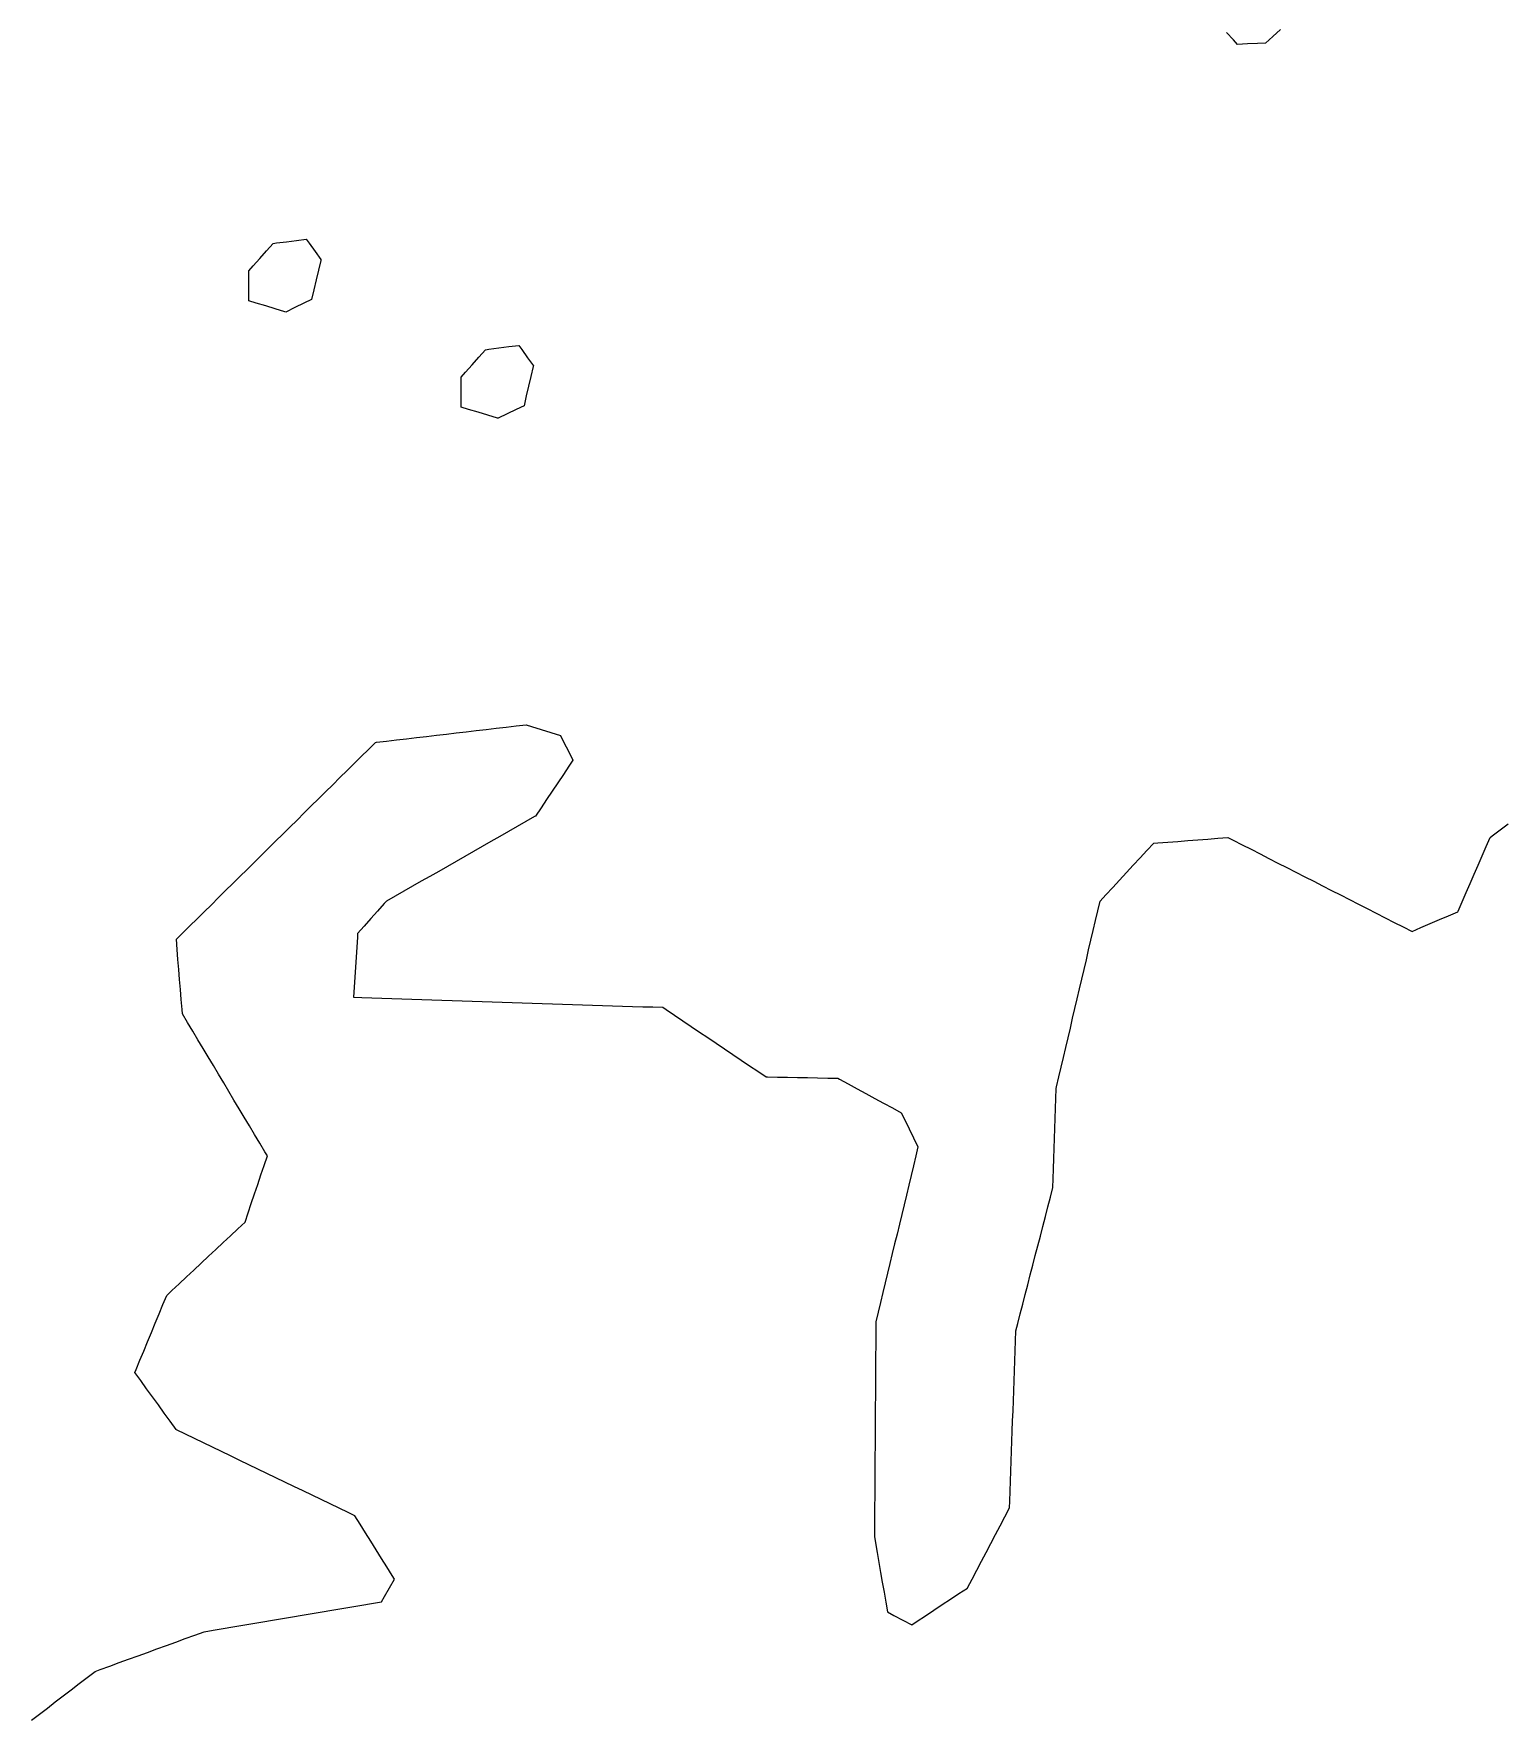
# Model space of a CAD drawing. Header units: millimetres. Extents: x 165 to 2352, y 1753 to 3323.
# Drawn here: x 1281 to 1427.2, y 1908 to 2076 of the extents above; entities that cross this region are included whole.
import ezdxf

# ---------------------------------------------------------------- set-up
doc = ezdxf.new("R2010")
doc.units = ezdxf.units.MM
for name, color, linetype in [('ALL_HOLES', 1, 'Continuous'), ('ALL_ISLANDS', 7, 'Continuous'), ('OUTLINE_ISLAND_01', 7, 'Continuous'), ('OUTLINE_ISLAND_01_HOLE_07', 1, 'Continuous'), ('OUTLINE_ISLAND_01_HOLE_10', 1, 'Continuous')]:
    doc.layers.add(name, color=color, linetype=linetype)

msp = doc.modelspace()

# ---------------------------------------------------------------- linework, layer by layer
at = {"layer": 'ALL_HOLES'}
for points in [[(1302.4272, 2049.3828), (1302.4272, 2050.3828), (1302.4272, 2051.3828), (1302.4272, 2052.3828), (1302.8526, 2052.8618), (1303.5167, 2053.6094), (1304.1808, 2054.3571), (1304.8449, 2055.1047), (1305.1829, 2055.1486), (1306.1746, 2055.2773), (1307.1663, 2055.406), (1308.158, 2055.5347), (1308.4556, 2055.1182), (1309.0371, 2054.3046), (1309.6185, 2053.491), (1309.6001, 2053.4136), (1309.3688, 2052.4407), (1309.1376, 2051.4678), (1308.9063, 2050.4949), (1308.6751, 2049.522), (1307.9046, 2049.147), (1307.0054, 2048.7094), (1306.1062, 2048.2718), (1306.0258, 2048.2961), (1305.0685, 2048.5852), (1304.1112, 2048.8742), (1303.1539, 2049.1633)], [(1323.5912, 2038.8007), (1323.5912, 2039.8007), (1323.5912, 2040.8007), (1323.5912, 2041.8007), (1324.0166, 2042.2796), (1324.6807, 2043.0273), (1325.3447, 2043.7749), (1326.0088, 2044.5226), (1326.3467, 2044.5665), (1327.3383, 2044.6952), (1328.33, 2044.8239), (1329.3217, 2044.9527), (1329.6192, 2044.5365), (1330.2007, 2043.7229), (1330.7821, 2042.9094), (1330.7639, 2042.8326), (1330.5328, 2041.8597), (1330.3016, 2040.8868), (1330.0705, 2039.9138), (1329.8394, 2038.9409), (1329.0699, 2038.5662), (1328.1708, 2038.1285), (1327.2717, 2037.6907), (1327.1929, 2037.7145), (1326.2355, 2038.0032), (1325.2781, 2038.2919), (1324.3207, 2038.5807)]]:
    msp.add_lwpolyline(points, close=True, dxfattribs=at)
at = {"layer": 'ALL_ISLANDS'}
for points in [[(1405.1747, 2076.406), (1404.4369, 2075.7309), (1403.6992, 2075.0558), (1402.9102, 2075.0206), (1401.9112, 2074.976), (1400.9121, 2074.9314), (1400.4989, 2075.3775), (1399.8193, 2076.1111)], [(1280.7765, 1908.014), (1281.5696, 1908.6231), (1282.3627, 1909.2321), (1283.1558, 1909.8412), (1283.949, 1910.4503), (1284.7421, 1911.0593), (1285.5352, 1911.6684), (1286.3283, 1912.2775), (1287.1214, 1912.8865), (1287.6388, 1913.0743), (1288.5788, 1913.4154), (1289.5189, 1913.7565), (1290.4589, 1914.0976), (1291.3989, 1914.4386), (1292.3389, 1914.7797), (1293.279, 1915.1208), (1294.219, 1915.4619), (1295.159, 1915.803), (1296.0991, 1916.1441), (1297.0391, 1916.4852), (1297.9791, 1916.8263), (1298.8803, 1916.9787), (1299.8663, 1917.1454), (1300.8523, 1917.3121), (1301.8383, 1917.4788), (1302.8243, 1917.6456), (1303.8103, 1917.8123), (1304.7963, 1917.979), (1305.7823, 1918.1457), (1306.7683, 1918.3125), (1307.7543, 1918.4792), (1308.7403, 1918.6459), (1309.7263, 1918.8127), (1310.7123, 1918.9794), (1311.6983, 1919.1461), (1312.6844, 1919.3128), (1313.6704, 1919.4796), (1314.6564, 1919.6463), (1315.6424, 1919.813), (1315.9411, 1920.3383), (1316.4355, 1921.2075), (1316.9299, 1922.0768), (1316.6983, 1922.4469), (1316.168, 1923.2947), (1315.6377, 1924.1425), (1315.1074, 1924.9903), (1314.5771, 1925.8381), (1314.0468, 1926.6859), (1313.5165, 1927.5337), (1312.9862, 1928.3815), (1312.3317, 1928.6967), (1311.4307, 1929.1305), (1310.5297, 1929.5644), (1309.6287, 1929.9982), (1308.7277, 1930.432), (1307.8267, 1930.8658), (1306.9257, 1931.2997), (1306.0247, 1931.7335), (1305.1237, 1932.1673), (1304.2227, 1932.6011), (1303.3217, 1933.035), (1302.4207, 1933.4688), (1301.5197, 1933.9026), (1300.6187, 1934.3364), (1299.7177, 1934.7702), (1298.8167, 1935.2041), (1297.9157, 1935.6379), (1297.0147, 1936.0717), (1296.1137, 1936.5055), (1295.2127, 1936.9394), (1295.1783, 1936.987), (1294.5926, 1937.7975), (1294.0069, 1938.608), (1293.4212, 1939.4185), (1292.8355, 1940.2291), (1292.2498, 1941.0396), (1291.6641, 1941.8501), (1291.0784, 1942.6606), (1291.1936, 1942.9395), (1291.5753, 1943.8638), (1291.9571, 1944.788), (1292.3388, 1945.7123), (1292.7205, 1946.6366), (1293.1023, 1947.5609), (1293.484, 1948.4851), (1293.8658, 1949.4094), (1294.2475, 1950.3337), (1294.7537, 1950.8073), (1295.484, 1951.4904), (1296.2142, 1952.1736), (1296.9444, 1952.8568), (1297.6747, 1953.54), (1298.4049, 1954.2232), (1299.1352, 1954.9064), (1299.8654, 1955.5896), (1300.5956, 1956.2728), (1301.3259, 1956.956), (1302.0561, 1957.6391), (1302.3599, 1958.5413), (1302.6791, 1959.489), (1302.9982, 1960.4367), (1303.3173, 1961.3845), (1303.6365, 1962.3322), (1303.9556, 1963.2799), (1304.2747, 1964.2276), (1304.0317, 1964.634), (1303.5186, 1965.4923), (1303.0054, 1966.3506), (1302.4922, 1967.2088), (1301.9791, 1968.0671), (1301.4659, 1968.9254), (1300.9527, 1969.7837), (1300.4396, 1970.642), (1299.9264, 1971.5003), (1299.4132, 1972.3586), (1298.9001, 1973.2169), (1298.3869, 1974.0751), (1297.8737, 1974.9334), (1297.3606, 1975.7917), (1296.8474, 1976.65), (1296.3342, 1977.5083), (1295.8211, 1978.3666), (1295.7841, 1978.8183), (1295.7024, 1979.8149), (1295.6207, 1980.8116), (1295.539, 1981.8083), (1295.4573, 1982.8049), (1295.3757, 1983.8016), (1295.294, 1984.7982), (1295.2123, 1985.7949), (1295.8551, 1986.4304), (1296.5662, 1987.1335), (1297.2774, 1987.8365), (1297.9885, 1988.5396), (1298.6996, 1989.2426), (1299.4108, 1989.9457), (1300.1219, 1990.6488), (1300.833, 1991.3518), (1301.5441, 1992.0549), (1302.2553, 1992.7579), (1302.9664, 1993.461), (1303.6775, 1994.1641), (1304.3887, 1994.8671), (1305.0998, 1995.5702), (1305.8109, 1996.2733), (1306.522, 1996.9763), (1307.2332, 1997.6794), (1307.9443, 1998.3824), (1308.6554, 1999.0855), (1309.3666, 1999.7886), (1310.0777, 2000.4916), (1310.7888, 2001.1947), (1311.4999, 2001.8977), (1312.2111, 2002.6008), (1312.9222, 2003.3039), (1313.6333, 2004.0069), (1314.3445, 2004.71), (1315.0556, 2005.4131), (1315.1534, 2005.4245), (1316.1466, 2005.5411), (1317.1397, 2005.6576), (1318.1329, 2005.7741), (1319.1261, 2005.8907), (1320.1193, 2006.0072), (1321.1125, 2006.1237), (1322.1057, 2006.2403), (1323.0989, 2006.3568), (1324.092, 2006.4733), (1325.0852, 2006.5899), (1326.0784, 2006.7064), (1327.0716, 2006.8229), (1328.0648, 2006.9395), (1329.058, 2007.056), (1330.0512, 2007.1725), (1330.5958, 2007.0031), (1331.5506, 2006.706), (1332.5055, 2006.409), (1333.4603, 2006.1119), (1333.8114, 2005.4141), (1334.2608, 2004.5208), (1334.7103, 2003.6274), (1334.3206, 2003.046), (1333.7639, 2002.2153), (1333.2071, 2001.3846), (1332.6504, 2000.5539), (1332.0936, 1999.7233), (1331.5369, 1998.8926), (1330.9802, 1998.0619), (1330.8952, 1998.0134), (1330.0265, 1997.518), (1329.1578, 1997.0226), (1328.2892, 1996.5272), (1327.4205, 1996.0318), (1326.5518, 1995.5364), (1325.6832, 1995.041), (1324.8145, 1994.5456), (1323.9458, 1994.0502), (1323.0772, 1993.5548), (1322.2085, 1993.0595), (1321.3398, 1992.5641), (1320.4712, 1992.0687), (1319.6025, 1991.5733), (1318.7338, 1991.0779), (1317.8651, 1990.5825), (1316.9965, 1990.0871), (1316.1278, 1989.5917), (1315.9218, 1989.3596), (1315.2577, 1988.6119), (1314.5937, 1987.8642), (1313.9297, 1987.1165), (1313.2657, 1986.3687), (1313.2423, 1986.0089), (1313.1774, 1985.011), (1313.1125, 1984.0131), (1313.0475, 1983.0152), (1312.9826, 1982.0173), (1312.9177, 1981.0194), (1312.8528, 1980.0215), (1313.6742, 1979.9949), (1314.6736, 1979.9625), (1315.6731, 1979.9301), (1316.6726, 1979.8977), (1317.6721, 1979.8653), (1318.6715, 1979.8329), (1319.671, 1979.8006), (1320.6705, 1979.7682), (1321.67, 1979.7358), (1322.6694, 1979.7034), (1323.6689, 1979.671), (1324.6684, 1979.6386), (1325.6679, 1979.6062), (1326.6673, 1979.5738), (1327.6668, 1979.5414), (1328.6663, 1979.509), (1329.6658, 1979.4766), (1330.6652, 1979.4442), (1331.6647, 1979.4118), (1332.6642, 1979.3794), (1333.6637, 1979.347), (1334.6631, 1979.3147), (1335.6626, 1979.2823), (1336.6621, 1979.2499), (1337.6616, 1979.2175), (1338.661, 1979.1851), (1339.6605, 1979.1527), (1340.66, 1979.1203), (1341.6595, 1979.0879), (1342.6589, 1979.0555), (1343.6584, 1979.0231), (1343.9959, 1978.7959), (1344.8255, 1978.2375), (1345.655, 1977.679), (1346.4846, 1977.1206), (1347.3141, 1976.5621), (1348.1436, 1976.0037), (1348.9732, 1975.4453), (1349.8027, 1974.8868), (1350.6323, 1974.3284), (1351.4618, 1973.7699), (1352.2914, 1973.2115), (1353.1209, 1972.653), (1353.9504, 1972.0946), (1354.0886, 1972.0921), (1355.0884, 1972.0738), (1356.0883, 1972.0555), (1357.0881, 1972.0372), (1358.0879, 1972.0189), (1359.0877, 1972.0006), (1360.0876, 1971.9823), (1361.0874, 1971.964), (1361.2625, 1971.8687), (1362.1409, 1971.3909), (1363.0194, 1970.913), (1363.8978, 1970.4352), (1364.7763, 1969.9573), (1365.6547, 1969.4795), (1366.5332, 1969.0017), (1367.4116, 1968.5238), (1367.7583, 1967.8175), (1368.1989, 1966.9198), (1368.6396, 1966.0221), (1369.0802, 1965.1244), (1368.8625, 1964.2192), (1368.6287, 1963.2469), (1368.3949, 1962.2746), (1368.1611, 1961.3023), (1367.9273, 1960.33), (1367.6935, 1959.3577), (1367.4597, 1958.3855), (1367.2259, 1957.4132), (1366.9921, 1956.4409), (1366.7583, 1955.4686), (1366.5245, 1954.4963), (1366.2907, 1953.524), (1366.0569, 1952.5518), (1365.8231, 1951.5795), (1365.5893, 1950.6072), (1365.3555, 1949.6349), (1365.1217, 1948.6626), (1364.8879, 1947.6903), (1364.8853, 1947.3078), (1364.8787, 1946.3078), (1364.8721, 1945.3078), (1364.8654, 1944.3079), (1364.8588, 1943.3079), (1364.8522, 1942.3079), (1364.8455, 1941.3079), (1364.8389, 1940.3079), (1364.8323, 1939.308), (1364.8256, 1938.308), (1364.819, 1937.308), (1364.8124, 1936.308), (1364.8057, 1935.3081), (1364.7991, 1934.3081), (1364.7925, 1933.3081), (1364.7858, 1932.3081), (1364.7792, 1931.3081), (1364.7726, 1930.3082), (1364.7659, 1929.3082), (1364.7593, 1928.3082), (1364.7527, 1927.3082), (1364.746, 1926.3083), (1364.8511, 1925.6996), (1365.0211, 1924.7142), (1365.1911, 1923.7287), (1365.3611, 1922.7433), (1365.5312, 1921.7579), (1365.7012, 1920.7724), (1365.8712, 1919.787), (1366.0413, 1918.8015), (1366.6868, 1918.461), (1367.5712, 1917.9944), (1368.4557, 1917.5278), (1368.9894, 1917.8798), (1369.8241, 1918.4304), (1370.6589, 1918.981), (1371.4936, 1919.5316), (1372.3284, 1920.0822), (1373.1632, 1920.6329), (1373.9979, 1921.1835), (1374.0042, 1921.1954), (1374.4698, 1922.0803), (1374.9354, 1922.9653), (1375.401, 1923.8503), (1375.8666, 1924.7353), (1376.3322, 1925.6203), (1376.7978, 1926.5053), (1377.2635, 1927.3903), (1377.7291, 1928.2753), (1378.1947, 1929.1603), (1378.2192, 1929.8287), (1378.2559, 1930.828), (1378.2926, 1931.8274), (1378.3293, 1932.8267), (1378.366, 1933.826), (1378.4026, 1934.8253), (1378.4393, 1935.8247), (1378.476, 1936.824), (1378.5127, 1937.8233), (1378.5494, 1938.8226), (1378.586, 1939.822), (1378.6227, 1940.8213), (1378.6594, 1941.8206), (1378.6961, 1942.8199), (1378.7328, 1943.8193), (1378.7695, 1944.8186), (1378.8061, 1945.8179), (1378.8428, 1946.8173), (1379.0242, 1947.5213), (1379.2737, 1948.4897), (1379.5232, 1949.4581), (1379.7727, 1950.4265), (1380.0222, 1951.3949), (1380.2716, 1952.3632), (1380.5211, 1953.3316), (1380.7706, 1954.3), (1381.0201, 1955.2684), (1381.2696, 1956.2368), (1381.519, 1957.2051), (1381.7685, 1958.1735), (1382.018, 1959.1419), (1382.2675, 1960.1103), (1382.517, 1961.0787), (1382.547, 1961.9535), (1382.5813, 1962.9529), (1382.6155, 1963.9523), (1382.6498, 1964.9517), (1382.6841, 1965.9512), (1382.7184, 1966.9506), (1382.7527, 1967.95), (1382.7869, 1968.9494), (1382.8212, 1969.9488), (1382.8555, 1970.9482), (1382.8934, 1971.1103), (1383.121, 1972.084), (1383.3486, 1973.0578), (1383.5762, 1974.0315), (1383.8038, 1975.0053), (1384.0314, 1975.979), (1384.259, 1976.9528), (1384.4866, 1977.9266), (1384.7142, 1978.9003), (1384.9418, 1979.8741), (1385.1694, 1980.8478), (1385.397, 1981.8216), (1385.6246, 1982.7953), (1385.8522, 1983.7691), (1386.0798, 1984.7428), (1386.3074, 1985.7166), (1386.5351, 1986.6903), (1386.7627, 1987.6641), (1386.9903, 1988.6378), (1387.2179, 1989.6116), (1387.7987, 1990.2375), (1388.479, 1990.9704), (1389.1593, 1991.7034), (1389.8396, 1992.4363), (1390.5198, 1993.1693), (1391.2001, 1993.9022), (1391.8804, 1994.6352), (1392.5607, 1995.3682), (1392.9692, 1995.3996), (1393.9662, 1995.4765), (1394.9633, 1995.5534), (1395.9603, 1995.6302), (1396.9574, 1995.7071), (1397.9544, 1995.7839), (1398.9515, 1995.8608), (1399.9485, 1995.9376), (1400.4781, 1995.6674), (1401.3689, 1995.213), (1402.2596, 1994.7586), (1403.1504, 1994.3041), (1404.0412, 1993.8497), (1404.932, 1993.3953), (1405.8228, 1992.9408), (1406.7135, 1992.4864), (1407.6043, 1992.0319), (1408.4951, 1991.5775), (1409.3859, 1991.1231), (1410.2766, 1990.6686), (1411.1674, 1990.2142), (1412.0582, 1989.7597), (1412.949, 1989.3053), (1413.8398, 1988.8509), (1414.7305, 1988.3964), (1415.6213, 1987.942), (1416.5121, 1987.4875), (1417.4029, 1987.0331), (1418.2936, 1986.5787), (1419.179, 1986.9611), (1420.097, 1987.3576), (1421.0151, 1987.7541), (1421.9331, 1988.1507), (1422.8511, 1988.5472), (1422.8811, 1988.6158), (1423.2815, 1989.5321), (1423.6819, 1990.4484), (1424.0823, 1991.3648), (1424.4828, 1992.2811), (1424.8832, 1993.1974), (1425.2836, 1994.1138), (1425.684, 1995.0301), (1426.0844, 1995.9464), (1426.279, 1996.0911), (1427.0815, 1996.6877), (1427.884, 1997.2843)]]:
    msp.add_lwpolyline(points, dxfattribs=at)
at = {"layer": 'OUTLINE_ISLAND_01'}
for points in [[(1405.1747, 2076.406), (1404.4369, 2075.7309), (1403.6992, 2075.0558), (1402.9102, 2075.0206), (1401.9112, 2074.976), (1400.9121, 2074.9314), (1400.4989, 2075.3775), (1399.8193, 2076.1111)], [(1280.7765, 1908.014), (1281.5696, 1908.6231), (1282.3627, 1909.2321), (1283.1558, 1909.8412), (1283.949, 1910.4503), (1284.7421, 1911.0593), (1285.5352, 1911.6684), (1286.3283, 1912.2775), (1287.1214, 1912.8865), (1287.6388, 1913.0743), (1288.5788, 1913.4154), (1289.5189, 1913.7565), (1290.4589, 1914.0976), (1291.3989, 1914.4386), (1292.3389, 1914.7797), (1293.279, 1915.1208), (1294.219, 1915.4619), (1295.159, 1915.803), (1296.0991, 1916.1441), (1297.0391, 1916.4852), (1297.9791, 1916.8263), (1298.8803, 1916.9787), (1299.8663, 1917.1454), (1300.8523, 1917.3121), (1301.8383, 1917.4788), (1302.8243, 1917.6456), (1303.8103, 1917.8123), (1304.7963, 1917.979), (1305.7823, 1918.1457), (1306.7683, 1918.3125), (1307.7543, 1918.4792), (1308.7403, 1918.6459), (1309.7263, 1918.8127), (1310.7123, 1918.9794), (1311.6983, 1919.1461), (1312.6844, 1919.3128), (1313.6704, 1919.4796), (1314.6564, 1919.6463), (1315.6424, 1919.813), (1315.9411, 1920.3383), (1316.4355, 1921.2075), (1316.9299, 1922.0768), (1316.6983, 1922.4469), (1316.168, 1923.2947), (1315.6377, 1924.1425), (1315.1074, 1924.9903), (1314.5771, 1925.8381), (1314.0468, 1926.6859), (1313.5165, 1927.5337), (1312.9862, 1928.3815), (1312.3317, 1928.6967), (1311.4307, 1929.1305), (1310.5297, 1929.5644), (1309.6287, 1929.9982), (1308.7277, 1930.432), (1307.8267, 1930.8658), (1306.9257, 1931.2997), (1306.0247, 1931.7335), (1305.1237, 1932.1673), (1304.2227, 1932.6011), (1303.3217, 1933.035), (1302.4207, 1933.4688), (1301.5197, 1933.9026), (1300.6187, 1934.3364), (1299.7177, 1934.7702), (1298.8167, 1935.2041), (1297.9157, 1935.6379), (1297.0147, 1936.0717), (1296.1137, 1936.5055), (1295.2127, 1936.9394), (1295.1783, 1936.987), (1294.5926, 1937.7975), (1294.0069, 1938.608), (1293.4212, 1939.4185), (1292.8355, 1940.2291), (1292.2498, 1941.0396), (1291.6641, 1941.8501), (1291.0784, 1942.6606), (1291.1936, 1942.9395), (1291.5753, 1943.8638), (1291.9571, 1944.788), (1292.3388, 1945.7123), (1292.7205, 1946.6366), (1293.1023, 1947.5609), (1293.484, 1948.4851), (1293.8658, 1949.4094), (1294.2475, 1950.3337), (1294.7537, 1950.8073), (1295.484, 1951.4904), (1296.2142, 1952.1736), (1296.9444, 1952.8568), (1297.6747, 1953.54), (1298.4049, 1954.2232), (1299.1352, 1954.9064), (1299.8654, 1955.5896), (1300.5956, 1956.2728), (1301.3259, 1956.956), (1302.0561, 1957.6391), (1302.3599, 1958.5413), (1302.6791, 1959.489), (1302.9982, 1960.4367), (1303.3173, 1961.3845), (1303.6365, 1962.3322), (1303.9556, 1963.2799), (1304.2747, 1964.2276), (1304.0317, 1964.634), (1303.5186, 1965.4923), (1303.0054, 1966.3506), (1302.4922, 1967.2088), (1301.9791, 1968.0671), (1301.4659, 1968.9254), (1300.9527, 1969.7837), (1300.4396, 1970.642), (1299.9264, 1971.5003), (1299.4132, 1972.3586), (1298.9001, 1973.2169), (1298.3869, 1974.0751), (1297.8737, 1974.9334), (1297.3606, 1975.7917), (1296.8474, 1976.65), (1296.3342, 1977.5083), (1295.8211, 1978.3666), (1295.7841, 1978.8183), (1295.7024, 1979.8149), (1295.6207, 1980.8116), (1295.539, 1981.8083), (1295.4573, 1982.8049), (1295.3757, 1983.8016), (1295.294, 1984.7982), (1295.2123, 1985.7949), (1295.8551, 1986.4304), (1296.5662, 1987.1335), (1297.2774, 1987.8365), (1297.9885, 1988.5396), (1298.6996, 1989.2426), (1299.4108, 1989.9457), (1300.1219, 1990.6488), (1300.833, 1991.3518), (1301.5441, 1992.0549), (1302.2553, 1992.7579), (1302.9664, 1993.461), (1303.6775, 1994.1641), (1304.3887, 1994.8671), (1305.0998, 1995.5702), (1305.8109, 1996.2733), (1306.522, 1996.9763), (1307.2332, 1997.6794), (1307.9443, 1998.3824), (1308.6554, 1999.0855), (1309.3666, 1999.7886), (1310.0777, 2000.4916), (1310.7888, 2001.1947), (1311.4999, 2001.8977), (1312.2111, 2002.6008), (1312.9222, 2003.3039), (1313.6333, 2004.0069), (1314.3445, 2004.71), (1315.0556, 2005.4131), (1315.1534, 2005.4245), (1316.1466, 2005.5411), (1317.1397, 2005.6576), (1318.1329, 2005.7741), (1319.1261, 2005.8907), (1320.1193, 2006.0072), (1321.1125, 2006.1237), (1322.1057, 2006.2403), (1323.0989, 2006.3568), (1324.092, 2006.4733), (1325.0852, 2006.5899), (1326.0784, 2006.7064), (1327.0716, 2006.8229), (1328.0648, 2006.9395), (1329.058, 2007.056), (1330.0512, 2007.1725), (1330.5958, 2007.0031), (1331.5506, 2006.706), (1332.5055, 2006.409), (1333.4603, 2006.1119), (1333.8114, 2005.4141), (1334.2608, 2004.5208), (1334.7103, 2003.6274), (1334.3206, 2003.046), (1333.7639, 2002.2153), (1333.2071, 2001.3846), (1332.6504, 2000.5539), (1332.0936, 1999.7233), (1331.5369, 1998.8926), (1330.9802, 1998.0619), (1330.8952, 1998.0134), (1330.0265, 1997.518), (1329.1578, 1997.0226), (1328.2892, 1996.5272), (1327.4205, 1996.0318), (1326.5518, 1995.5364), (1325.6832, 1995.041), (1324.8145, 1994.5456), (1323.9458, 1994.0502), (1323.0772, 1993.5548), (1322.2085, 1993.0595), (1321.3398, 1992.5641), (1320.4712, 1992.0687), (1319.6025, 1991.5733), (1318.7338, 1991.0779), (1317.8651, 1990.5825), (1316.9965, 1990.0871), (1316.1278, 1989.5917), (1315.9218, 1989.3596), (1315.2577, 1988.6119), (1314.5937, 1987.8642), (1313.9297, 1987.1165), (1313.2657, 1986.3687), (1313.2423, 1986.0089), (1313.1774, 1985.011), (1313.1125, 1984.0131), (1313.0475, 1983.0152), (1312.9826, 1982.0173), (1312.9177, 1981.0194), (1312.8528, 1980.0215), (1313.6742, 1979.9949), (1314.6736, 1979.9625), (1315.6731, 1979.9301), (1316.6726, 1979.8977), (1317.6721, 1979.8653), (1318.6715, 1979.8329), (1319.671, 1979.8006), (1320.6705, 1979.7682), (1321.67, 1979.7358), (1322.6694, 1979.7034), (1323.6689, 1979.671), (1324.6684, 1979.6386), (1325.6679, 1979.6062), (1326.6673, 1979.5738), (1327.6668, 1979.5414), (1328.6663, 1979.509), (1329.6658, 1979.4766), (1330.6652, 1979.4442), (1331.6647, 1979.4118), (1332.6642, 1979.3794), (1333.6637, 1979.347), (1334.6631, 1979.3147), (1335.6626, 1979.2823), (1336.6621, 1979.2499), (1337.6616, 1979.2175), (1338.661, 1979.1851), (1339.6605, 1979.1527), (1340.66, 1979.1203), (1341.6595, 1979.0879), (1342.6589, 1979.0555), (1343.6584, 1979.0231), (1343.9959, 1978.7959), (1344.8255, 1978.2375), (1345.655, 1977.679), (1346.4846, 1977.1206), (1347.3141, 1976.5621), (1348.1436, 1976.0037), (1348.9732, 1975.4453), (1349.8027, 1974.8868), (1350.6323, 1974.3284), (1351.4618, 1973.7699), (1352.2914, 1973.2115), (1353.1209, 1972.653), (1353.9504, 1972.0946), (1354.0886, 1972.0921), (1355.0884, 1972.0738), (1356.0883, 1972.0555), (1357.0881, 1972.0372), (1358.0879, 1972.0189), (1359.0877, 1972.0006), (1360.0876, 1971.9823), (1361.0874, 1971.964), (1361.2625, 1971.8687), (1362.1409, 1971.3909), (1363.0194, 1970.913), (1363.8978, 1970.4352), (1364.7763, 1969.9573), (1365.6547, 1969.4795), (1366.5332, 1969.0017), (1367.4116, 1968.5238), (1367.7583, 1967.8175), (1368.1989, 1966.9198), (1368.6396, 1966.0221), (1369.0802, 1965.1244), (1368.8625, 1964.2192), (1368.6287, 1963.2469), (1368.3949, 1962.2746), (1368.1611, 1961.3023), (1367.9273, 1960.33), (1367.6935, 1959.3577), (1367.4597, 1958.3855), (1367.2259, 1957.4132), (1366.9921, 1956.4409), (1366.7583, 1955.4686), (1366.5245, 1954.4963), (1366.2907, 1953.524), (1366.0569, 1952.5518), (1365.8231, 1951.5795), (1365.5893, 1950.6072), (1365.3555, 1949.6349), (1365.1217, 1948.6626), (1364.8879, 1947.6903), (1364.8853, 1947.3078), (1364.8787, 1946.3078), (1364.8721, 1945.3078), (1364.8654, 1944.3079), (1364.8588, 1943.3079), (1364.8522, 1942.3079), (1364.8455, 1941.3079), (1364.8389, 1940.3079), (1364.8323, 1939.308), (1364.8256, 1938.308), (1364.819, 1937.308), (1364.8124, 1936.308), (1364.8057, 1935.3081), (1364.7991, 1934.3081), (1364.7925, 1933.3081), (1364.7858, 1932.3081), (1364.7792, 1931.3081), (1364.7726, 1930.3082), (1364.7659, 1929.3082), (1364.7593, 1928.3082), (1364.7527, 1927.3082), (1364.746, 1926.3083), (1364.8511, 1925.6996), (1365.0211, 1924.7142), (1365.1911, 1923.7287), (1365.3611, 1922.7433), (1365.5312, 1921.7579), (1365.7012, 1920.7724), (1365.8712, 1919.787), (1366.0413, 1918.8015), (1366.6868, 1918.461), (1367.5712, 1917.9944), (1368.4557, 1917.5278), (1368.9894, 1917.8798), (1369.8241, 1918.4304), (1370.6589, 1918.981), (1371.4936, 1919.5316), (1372.3284, 1920.0822), (1373.1632, 1920.6329), (1373.9979, 1921.1835), (1374.0042, 1921.1954), (1374.4698, 1922.0803), (1374.9354, 1922.9653), (1375.401, 1923.8503), (1375.8666, 1924.7353), (1376.3322, 1925.6203), (1376.7978, 1926.5053), (1377.2635, 1927.3903), (1377.7291, 1928.2753), (1378.1947, 1929.1603), (1378.2192, 1929.8287), (1378.2559, 1930.828), (1378.2926, 1931.8274), (1378.3293, 1932.8267), (1378.366, 1933.826), (1378.4026, 1934.8253), (1378.4393, 1935.8247), (1378.476, 1936.824), (1378.5127, 1937.8233), (1378.5494, 1938.8226), (1378.586, 1939.822), (1378.6227, 1940.8213), (1378.6594, 1941.8206), (1378.6961, 1942.8199), (1378.7328, 1943.8193), (1378.7695, 1944.8186), (1378.8061, 1945.8179), (1378.8428, 1946.8173), (1379.0242, 1947.5213), (1379.2737, 1948.4897), (1379.5232, 1949.4581), (1379.7727, 1950.4265), (1380.0222, 1951.3949), (1380.2716, 1952.3632), (1380.5211, 1953.3316), (1380.7706, 1954.3), (1381.0201, 1955.2684), (1381.2696, 1956.2368), (1381.519, 1957.2051), (1381.7685, 1958.1735), (1382.018, 1959.1419), (1382.2675, 1960.1103), (1382.517, 1961.0787), (1382.547, 1961.9535), (1382.5813, 1962.9529), (1382.6155, 1963.9523), (1382.6498, 1964.9517), (1382.6841, 1965.9512), (1382.7184, 1966.9506), (1382.7527, 1967.95), (1382.7869, 1968.9494), (1382.8212, 1969.9488), (1382.8555, 1970.9482), (1382.8934, 1971.1103), (1383.121, 1972.084), (1383.3486, 1973.0578), (1383.5762, 1974.0315), (1383.8038, 1975.0053), (1384.0314, 1975.979), (1384.259, 1976.9528), (1384.4866, 1977.9266), (1384.7142, 1978.9003), (1384.9418, 1979.8741), (1385.1694, 1980.8478), (1385.397, 1981.8216), (1385.6246, 1982.7953), (1385.8522, 1983.7691), (1386.0798, 1984.7428), (1386.3074, 1985.7166), (1386.5351, 1986.6903), (1386.7627, 1987.6641), (1386.9903, 1988.6378), (1387.2179, 1989.6116), (1387.7987, 1990.2375), (1388.479, 1990.9704), (1389.1593, 1991.7034), (1389.8396, 1992.4363), (1390.5198, 1993.1693), (1391.2001, 1993.9022), (1391.8804, 1994.6352), (1392.5607, 1995.3682), (1392.9692, 1995.3996), (1393.9662, 1995.4765), (1394.9633, 1995.5534), (1395.9603, 1995.6302), (1396.9574, 1995.7071), (1397.9544, 1995.7839), (1398.9515, 1995.8608), (1399.9485, 1995.9376), (1400.4781, 1995.6674), (1401.3689, 1995.213), (1402.2596, 1994.7586), (1403.1504, 1994.3041), (1404.0412, 1993.8497), (1404.932, 1993.3953), (1405.8228, 1992.9408), (1406.7135, 1992.4864), (1407.6043, 1992.0319), (1408.4951, 1991.5775), (1409.3859, 1991.1231), (1410.2766, 1990.6686), (1411.1674, 1990.2142), (1412.0582, 1989.7597), (1412.949, 1989.3053), (1413.8398, 1988.8509), (1414.7305, 1988.3964), (1415.6213, 1987.942), (1416.5121, 1987.4875), (1417.4029, 1987.0331), (1418.2936, 1986.5787), (1419.179, 1986.9611), (1420.097, 1987.3576), (1421.0151, 1987.7541), (1421.9331, 1988.1507), (1422.8511, 1988.5472), (1422.8811, 1988.6158), (1423.2815, 1989.5321), (1423.6819, 1990.4484), (1424.0823, 1991.3648), (1424.4828, 1992.2811), (1424.8832, 1993.1974), (1425.2836, 1994.1138), (1425.684, 1995.0301), (1426.0844, 1995.9464), (1426.279, 1996.0911), (1427.0815, 1996.6877), (1427.884, 1997.2843)]]:
    msp.add_lwpolyline(points, dxfattribs=at)
at = {"layer": 'OUTLINE_ISLAND_01_HOLE_07'}
msp.add_lwpolyline([(1323.5912, 2038.8007), (1323.5912, 2039.8007), (1323.5912, 2040.8007), (1323.5912, 2041.8007), (1324.0166, 2042.2796), (1324.6807, 2043.0273), (1325.3447, 2043.7749), (1326.0088, 2044.5226), (1326.3467, 2044.5665), (1327.3383, 2044.6952), (1328.33, 2044.8239), (1329.3217, 2044.9527), (1329.6192, 2044.5365), (1330.2007, 2043.7229), (1330.7821, 2042.9094), (1330.7639, 2042.8326), (1330.5328, 2041.8597), (1330.3016, 2040.8868), (1330.0705, 2039.9138), (1329.8394, 2038.9409), (1329.0699, 2038.5662), (1328.1708, 2038.1285), (1327.2717, 2037.6907), (1327.1929, 2037.7145), (1326.2355, 2038.0032), (1325.2781, 2038.2919), (1324.3207, 2038.5807)], close=True, dxfattribs=at)
at = {"layer": 'OUTLINE_ISLAND_01_HOLE_10'}
msp.add_lwpolyline([(1302.4272, 2049.3828), (1302.4272, 2050.3828), (1302.4272, 2051.3828), (1302.4272, 2052.3828), (1302.8526, 2052.8618), (1303.5167, 2053.6094), (1304.1808, 2054.3571), (1304.8449, 2055.1047), (1305.1829, 2055.1486), (1306.1746, 2055.2773), (1307.1663, 2055.406), (1308.158, 2055.5347), (1308.4556, 2055.1182), (1309.0371, 2054.3046), (1309.6185, 2053.491), (1309.6001, 2053.4136), (1309.3688, 2052.4407), (1309.1376, 2051.4678), (1308.9063, 2050.4949), (1308.6751, 2049.522), (1307.9046, 2049.147), (1307.0054, 2048.7094), (1306.1062, 2048.2718), (1306.0258, 2048.2961), (1305.0685, 2048.5852), (1304.1112, 2048.8742), (1303.1539, 2049.1633)], close=True, dxfattribs=at)

doc.saveas('drawing.dxf')
